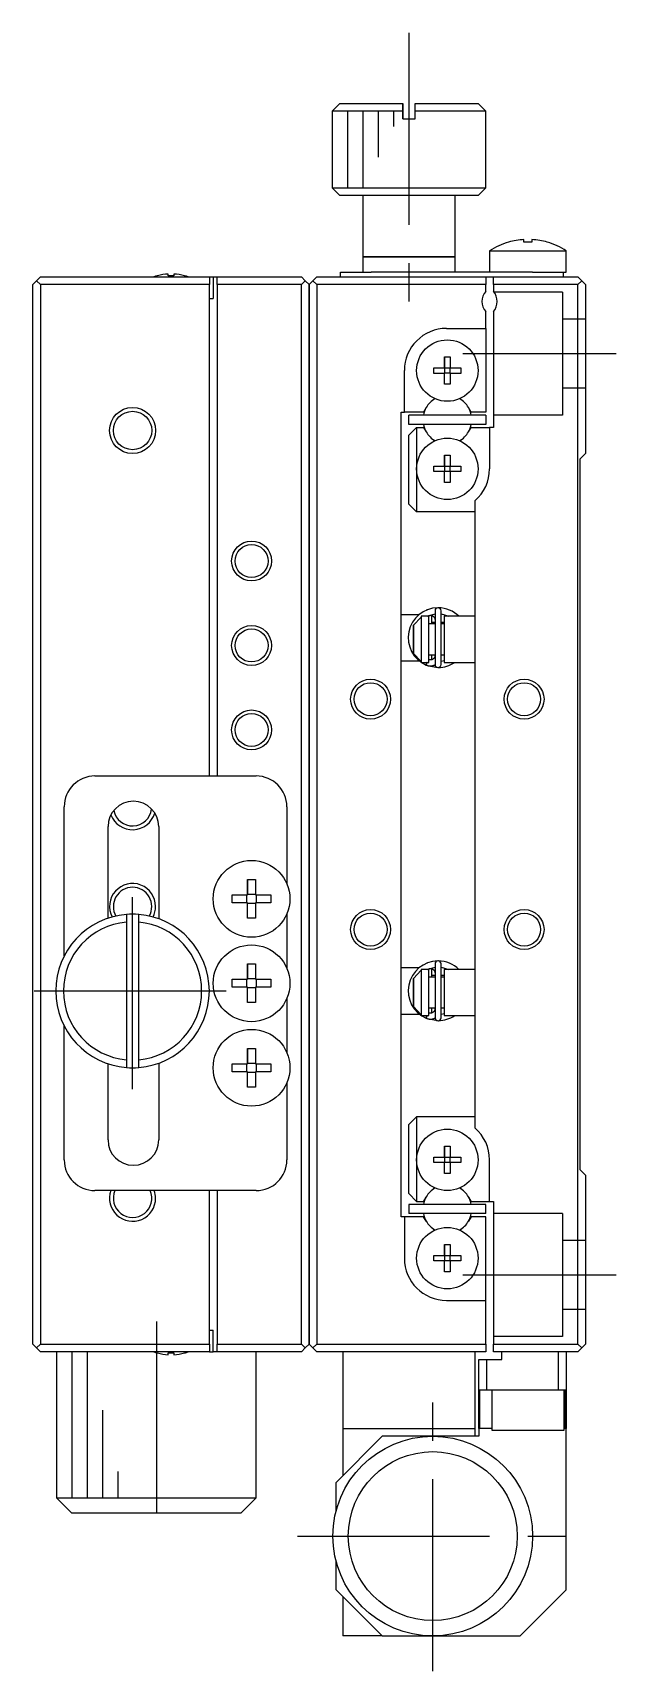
# Model space of a CAD drawing. Extents: x -6 to 377, y 19 to 284.
# Drawn here: x 206.8 to 244.8, y 100.6 to 207.3 of the extents above; entities that cross this region are included whole.
import ezdxf

# ---------------------------------------------------------------- set-up
doc = ezdxf.new("R2010")
doc.units = 0
doc.header["$LTSCALE"] = 10
doc.linetypes.add('CENTER', pattern=[2, 1.25, -0.25, 0.25, -0.25])
doc.linetypes.add('DASHED', pattern=[3.5, 2, -1.5])
doc.layers.get('0').update_dxf_attribs({"linetype": 'CONTINUOUS'})
doc.layers.add('CENTER', color=1, linetype='CENTER')

msp = doc.modelspace()

# ---------------------------------------------------------------- linework, layer by layer
at = {"color": 7, "linetype": 'CONTINUOUS'}
for p, q in [((226.820956, 202.737662), (226.320956, 202.237662)), ((226.820956, 202.737662), (230.920956, 202.737662)), ((230.920956, 202.237662), (230.920956, 202.737662)), ((230.920956, 202.737662), (230.920956, 202.237662)), ((231.720956, 202.737662), (235.820956, 202.737662)), ((231.720956, 202.237662), (231.720956, 202.737662)), ((236.320956, 202.237662), (235.820956, 202.737662)), ((230.920956, 202.237662), (226.320956, 202.237662)), ((226.320956, 202.237662), (226.320956, 197.237662)), ((230.920956, 201.737662), (230.920956, 202.237662)), ((230.920956, 202.237662), (230.920956, 201.737662)), ((230.920956, 201.737662), (231.720956, 201.737662)), ((236.320956, 202.237662), (231.720956, 202.237662)), ((231.720956, 201.737662), (231.720956, 202.237662)), ((236.320956, 197.237662), (236.320956, 202.237662)), ((226.320956, 197.237662), (236.320956, 197.237662)), ((226.320956, 197.237662), (226.820956, 196.737662)), ((235.820956, 196.737662), (226.820956, 196.737662)), ((228.320956, 196.737662), (228.320956, 192.737662)), ((234.320956, 192.737662), (234.320956, 196.737662)), ((235.820956, 196.737662), (236.320956, 197.237662)), ((236.570956, 193.129319), (241.570956, 193.129319)), ((236.570956, 193.129319), (236.570956, 191.737662)), ((237.812367, 193.700243), (237.809023, 193.707098)), ((238.810956, 193.700243), (238.810956, 193.872615)), ((239.330956, 193.700243), (238.810956, 193.700243)), ((239.330956, 193.872615), (239.330956, 193.700243)), ((240.332889, 193.707098), (240.329546, 193.700243)), ((241.570956, 191.737662), (241.570956, 193.129319)), ((228.320956, 192.737662), (234.320956, 192.737662)), ((234.320956, 192.737662), (228.320956, 192.737662)), ((228.320956, 192.737662), (228.320956, 191.737662)), ((234.320956, 191.737662), (234.320956, 192.737662)), ((206.820956, 190.937662), (207.070956, 191.187662)), ((207.070956, 191.187662), (207.320956, 191.437662)), ((207.320956, 190.937662), (207.070956, 191.187662)), ((207.320956, 191.437662), (218.320956, 191.437662)), ((214.934595, 191.507184), (214.93234, 191.511806)), ((215.640956, 191.507184), (215.640956, 191.627521)), ((216.000956, 191.507184), (215.640956, 191.507184)), ((216.000956, 191.627521), (216.000956, 191.507184)), ((216.709572, 191.511806), (216.707317, 191.507184)), ((218.320956, 191.437662), (218.320956, 190.937662)), ((218.320956, 191.437662), (218.570956, 191.437662)), ((218.570956, 191.437662), (218.570956, 190.037662)), ((218.570956, 191.437662), (218.820956, 191.437662)), ((218.820956, 191.437662), (224.320956, 191.437662)), ((218.820956, 190.937662), (218.820956, 191.437662)), ((224.320956, 191.437662), (224.570956, 191.187662)), ((224.570956, 191.187662), (224.320956, 190.937662)), ((224.570956, 191.187662), (224.820956, 190.937662)), ((225.070956, 191.187662), (224.820956, 190.937662)), ((225.070956, 191.187662), (225.320956, 191.437662)), ((225.320956, 190.937662), (225.070956, 191.187662)), ((225.320956, 191.437662), (236.320956, 191.437662)), ((226.870956, 191.437662), (226.870956, 191.737662)), ((226.870956, 191.737662), (228.870956, 191.737662)), ((237.995956, 191.737662), (228.870956, 191.737662)), ((236.320956, 191.437662), (236.820956, 191.437662)), ((236.320956, 191.437662), (236.320956, 190.937662)), ((236.820956, 191.437662), (242.320956, 191.437662)), ((236.820956, 190.937662), (236.820956, 191.437662)), ((239.370956, 191.737662), (237.995956, 191.737662)), ((239.370956, 191.737662), (241.370956, 191.737662)), ((241.370956, 191.737662), (241.570956, 191.737662)), ((241.370956, 191.737662), (241.370956, 191.437662)), ((242.320956, 191.437662), (242.570956, 191.187662)), ((242.570956, 191.187662), (242.320956, 190.937662)), ((242.820956, 190.937662), (242.570956, 191.187662)), ((206.820956, 121.937662), (206.820956, 190.937662)), ((207.320956, 190.937662), (207.320956, 121.937662)), ((218.320956, 190.937662), (207.320956, 190.937662)), ((218.320956, 158.937662), (218.320956, 190.937662)), ((218.320956, 190.037662), (218.570956, 190.037662)), ((224.320956, 190.937662), (218.820956, 190.937662)), ((218.820956, 190.937662), (218.820956, 158.937662)), ((224.320956, 121.937662), (224.320956, 190.937662)), ((224.820956, 190.937662), (224.820956, 121.937662)), ((224.820956, 121.937662), (224.820956, 190.937662)), ((236.320956, 190.937662), (225.320956, 190.937662)), ((225.320956, 190.937662), (225.320956, 121.937662)), ((236.320956, 190.4991), (236.320956, 190.937662)), ((242.320956, 190.937662), (236.820956, 190.937662)), ((236.820956, 190.937662), (236.820956, 190.4991)), ((242.320956, 121.937662), (242.320956, 190.937662)), ((242.820956, 190.937662), (242.820956, 179.937662)), ((236.320956, 188.087662), (236.320956, 189.176224)), ((236.820956, 189.176224), (236.820956, 181.637662)), ((233.770956, 188.087662), (236.320956, 188.087662)), ((236.320956, 188.087662), (236.320956, 182.637662)), ((233.640956, 186.224023), (234.000956, 186.224023)), ((233.640956, 185.517662), (233.640956, 186.224023)), ((233.640956, 186.224023), (233.640956, 185.517662)), ((234.000956, 186.224023), (234.000956, 185.517662)), ((231.020956, 182.637662), (231.020956, 185.337662)), ((232.934595, 185.157662), (232.934595, 185.517662)), ((232.934595, 185.517662), (233.640956, 185.517662)), ((233.640956, 185.157662), (232.934595, 185.157662)), ((233.651328, 185.50729), (233.640956, 185.517662)), ((233.651328, 185.168034), (233.640956, 185.157662)), ((233.640956, 184.4513), (233.640956, 185.157662)), ((233.640956, 184.4513), (233.640956, 185.157662)), ((233.651328, 185.50729), (233.990584, 185.50729)), ((233.651328, 185.168034), (233.651328, 185.50729)), ((233.990584, 185.168034), (233.651328, 185.168034)), ((233.990584, 185.50729), (234.000956, 185.517662)), ((233.990584, 185.50729), (233.990584, 185.168034)), ((233.990584, 185.168034), (234.000956, 185.157662)), ((234.000956, 185.517662), (234.707317, 185.517662)), ((234.000956, 185.157662), (234.000956, 184.4513)), ((234.707317, 185.157662), (234.000956, 185.157662)), ((234.707317, 185.517662), (234.707317, 185.157662)), ((234.000956, 184.4513), (233.640956, 184.4513)), ((230.820956, 182.637662), (231.020956, 182.637662)), ((230.820956, 130.237662), (230.820956, 182.637662)), ((232.276544, 182.637662), (231.020956, 182.637662)), ((232.446141, 182.931412), (232.276544, 182.637662)), ((235.365368, 182.637662), (235.195771, 182.931412)), ((236.320956, 182.637662), (235.365368, 182.637662)), ((231.320956, 181.837662), (231.320956, 182.437662)), ((236.320956, 182.437662), (231.320956, 182.437662)), ((236.320956, 181.837662), (231.320956, 181.837662)), ((231.320956, 181.137662), (231.820956, 181.637662)), ((231.820956, 181.637662), (231.820956, 178.937662)), ((231.820956, 181.637662), (232.276544, 181.637662)), ((232.276544, 181.637662), (232.446141, 181.343912)), ((235.195771, 181.343912), (235.365368, 181.637662)), ((235.365368, 181.637662), (236.570956, 181.637662)), ((236.320956, 182.437662), (236.320956, 181.837662)), ((236.820956, 181.637662), (236.570956, 181.637662)), ((236.570956, 181.637662), (236.570956, 178.937662)), ((231.320956, 176.637662), (231.320956, 181.137662)), ((233.640956, 179.824023), (234.000956, 179.824023)), ((233.640956, 179.117662), (233.640956, 179.824023)), ((233.640956, 179.824023), (233.640956, 179.117662)), ((234.000956, 179.824023), (234.000956, 179.117662)), ((242.470956, 179.587662), (242.820956, 179.937662)), ((242.470956, 133.287662), (242.470956, 179.587662)), ((231.820956, 178.937662), (231.820956, 176.137662)), ((232.934595, 178.757662), (232.934595, 179.117662)), ((232.934595, 179.117662), (233.640956, 179.117662)), ((233.640956, 178.757662), (232.934595, 178.757662)), ((233.651328, 179.10729), (233.640956, 179.117662)), ((233.651328, 178.768034), (233.640956, 178.757662)), ((233.640956, 178.0513), (233.640956, 178.757662)), ((233.640956, 178.0513), (233.640956, 178.757662)), ((233.651328, 179.10729), (233.990584, 179.10729)), ((233.651328, 178.768034), (233.651328, 179.10729)), ((233.990584, 178.768034), (233.651328, 178.768034)), ((233.990584, 179.10729), (234.000956, 179.117662)), ((233.990584, 179.10729), (233.990584, 178.768034)), ((233.990584, 178.768034), (234.000956, 178.757662)), ((234.000956, 179.117662), (234.707317, 179.117662)), ((234.000956, 178.757662), (234.000956, 178.0513)), ((234.707317, 178.757662), (234.000956, 178.757662)), ((234.707317, 179.117662), (234.707317, 178.757662)), ((234.000956, 178.0513), (233.640956, 178.0513)), ((231.820956, 176.137662), (231.320956, 176.637662)), ((235.620956, 176.137662), (231.820956, 176.137662)), ((235.620956, 176.8586), (235.620956, 168.912662)), ((232.449482, 169.734833), (232.431524, 169.727038)), ((232.443446, 169.731456), (232.440377, 169.730908)), ((232.505259, 169.756833), (232.449062, 169.735644)), ((233.01945, 169.69757), (233.01945, 166.19757)), ((233.40945, 166.19757), (233.40945, 169.69757)), ((231.966827, 169.437662), (230.820956, 169.437662)), ((231.620956, 168.754177), (232.120956, 169.283345)), ((231.620956, 166.921147), (231.620956, 168.754177)), ((231.620956, 168.754177), (231.620956, 166.921147)), ((232.120956, 169.337662), (232.120956, 169.283345)), ((232.620956, 169.337662), (232.120956, 169.337662)), ((232.120956, 169.283345), (232.120956, 166.391979)), ((232.516204, 169.337726), (233.019408, 169.491205)), ((232.601208, 169.376817), (232.602708, 169.377194)), ((232.602474, 169.377085), (232.617034, 169.382865)), ((232.617034, 169.382865), (232.631301, 169.387691)), ((232.620956, 166.337662), (232.620956, 169.337662)), ((233.01945, 168.837662), (232.620956, 168.837662)), ((232.631301, 169.387691), (232.645798, 169.391788)), ((232.645798, 169.391788), (232.660488, 169.395143)), ((232.660488, 169.395143), (232.675335, 169.397746)), ((232.675335, 169.397746), (232.690298, 169.399591)), ((232.690298, 169.399591), (232.705339, 169.400669)), ((232.705339, 169.400669), (232.720419, 169.40098)), ((232.720419, 169.40098), (232.735497, 169.40052)), ((232.735497, 169.40052), (232.750534, 169.399292)), ((232.750534, 169.399292), (232.76549, 169.397298)), ((232.76549, 169.397298), (232.780326, 169.394545)), ((232.780326, 169.394545), (232.795002, 169.39104)), ((232.795002, 169.39104), (232.809482, 169.386793)), ((232.809482, 169.386793), (232.823726, 169.381816)), ((232.820956, 168.837662), (232.820956, 169.383061)), ((233.01945, 168.937662), (232.820956, 168.937662)), ((232.823726, 169.381816), (232.837699, 169.376125)), ((232.837699, 169.376125), (232.851365, 169.369734)), ((232.851365, 169.369734), (232.864689, 169.362662)), ((232.864689, 169.362662), (232.877638, 169.354928)), ((232.877638, 169.354928), (232.890179, 169.346555)), ((232.890179, 169.346555), (232.902283, 169.337565)), ((232.902283, 169.337565), (232.91392, 169.327982)), ((232.91392, 169.327982), (232.925062, 169.317832)), ((232.925062, 169.317832), (232.935682, 169.307143)), ((232.935682, 169.307143), (232.945757, 169.295941)), ((232.945757, 169.295941), (232.955263, 169.284256)), ((232.955263, 169.284256), (232.964178, 169.272119)), ((232.964178, 169.272119), (232.972483, 169.259559)), ((232.972483, 169.259559), (232.980158, 169.246608)), ((232.980158, 169.246608), (232.987187, 169.233298)), ((232.987187, 169.233298), (232.993555, 169.219663)), ((232.993555, 169.219663), (232.999248, 169.205735)), ((232.999248, 169.205735), (233.004253, 169.191549)), ((233.004253, 169.191549), (233.00856, 169.177138)), ((233.00856, 169.177138), (233.012161, 169.162536)), ((233.012161, 169.162536), (233.015047, 169.14778)), ((233.015047, 169.14778), (233.017212, 169.132902)), ((233.017212, 169.132902), (233.018653, 169.11794)), ((233.018653, 169.11794), (233.019366, 169.102927)), ((233.019366, 169.102927), (233.01945, 169.09589)), ((233.620956, 168.937662), (233.40945, 168.937662)), ((233.620956, 168.837662), (233.40945, 168.837662)), ((233.409504, 169.490882), (233.913131, 169.337749)), ((233.620956, 169.337662), (233.620956, 168.837662)), ((233.620956, 169.337662), (233.620956, 166.337662)), ((235.620956, 169.337662), (233.620956, 169.337662)), ((233.620956, 168.837662), (233.620956, 166.837662)), ((233.620956, 168.837662), (233.620956, 166.837662)), ((233.820956, 169.380392), (233.820956, 169.337662)), ((235.620956, 168.912662), (235.620956, 166.762662)), ((232.120956, 166.391979), (231.620956, 166.921147)), ((232.600581, 166.517886), (232.588166, 166.523274)), ((232.625259, 166.509395), (232.62093, 166.510877)), ((232.620956, 166.837662), (233.01945, 166.837662)), ((232.639689, 166.504982), (232.625259, 166.509395)), ((232.654324, 166.50131), (232.639689, 166.504982)), ((232.669127, 166.498388), (232.654324, 166.50131)), ((232.684059, 166.496225), (232.669127, 166.498388)), ((232.699079, 166.494827), (232.684059, 166.496225)), ((232.714149, 166.494197), (232.699079, 166.494827)), ((232.729229, 166.494336), (232.714149, 166.494197)), ((232.744279, 166.495244), (232.729229, 166.494336)), ((232.759259, 166.496918), (232.744279, 166.495244)), ((232.774131, 166.499351), (232.759259, 166.496918)), ((232.788856, 166.502537), (232.774131, 166.499351)), ((232.803396, 166.506465), (232.788856, 166.502537)), ((232.817713, 166.511125), (232.803396, 166.506465)), ((232.831773, 166.516501), (232.817713, 166.511125)), ((232.820956, 166.512274), (232.820956, 166.837662)), ((232.845538, 166.522579), (232.831773, 166.516501)), ((232.858976, 166.529341), (232.845538, 166.522579)), ((232.872053, 166.536769), (232.858976, 166.529341)), ((232.884737, 166.544841), (232.872053, 166.536769)), ((232.896999, 166.553535), (232.884737, 166.544841)), ((232.908809, 166.56283), (232.896999, 166.553535)), ((232.920139, 166.572698), (232.908809, 166.56283)), ((232.930962, 166.583116), (232.920139, 166.572698)), ((232.941255, 166.594056), (232.930962, 166.583116)), ((232.950993, 166.60549), (232.941255, 166.594056)), ((232.960155, 166.617389), (232.950993, 166.60549)), ((232.96872, 166.629724), (232.960155, 166.617389)), ((232.976668, 166.642464), (232.96872, 166.629724)), ((232.983983, 166.655578), (232.976668, 166.642464)), ((232.990647, 166.669035), (232.983983, 166.655578)), ((232.996647, 166.682801), (232.990647, 166.669035)), ((233.001969, 166.696844), (232.996647, 166.682801)), ((233.006602, 166.71113), (233.001969, 166.696844)), ((233.010534, 166.725626), (233.006602, 166.71113)), ((233.013758, 166.740298), (233.010534, 166.725626)), ((233.016267, 166.75511), (233.013758, 166.740298)), ((233.018054, 166.770028), (233.016267, 166.75511)), ((233.019116, 166.785017), (233.018054, 166.770028)), ((233.01945, 166.799251), (233.019116, 166.785017)), ((233.40945, 166.837662), (233.620956, 166.837662)), ((233.620956, 166.837662), (233.620956, 166.337662)), ((235.620956, 166.762662), (235.620956, 145.912662)), ((230.820956, 166.437662), (231.990489, 166.437662)), ((232.120956, 166.391979), (232.120956, 166.337662)), ((232.120956, 166.337662), (232.620956, 166.337662)), ((232.419905, 166.173263), (232.44701, 166.161384)), ((232.440185, 166.164281), (232.487312, 166.337661)), ((232.44597, 166.175399), (232.4457, 166.169896)), ((232.4457, 166.169896), (232.445958, 166.165507)), ((232.445958, 166.165507), (232.446399, 166.163299)), ((232.446765, 166.181978), (232.44597, 166.175399)), ((232.446399, 166.163299), (232.449062, 166.159497)), ((232.448082, 166.18959), (232.446765, 166.181978)), ((232.44991, 166.198186), (232.448082, 166.18959)), ((232.449062, 166.159497), (232.479239, 166.147422)), ((232.452238, 166.207709), (232.44991, 166.198186)), ((232.455051, 166.218096), (232.452238, 166.207709)), ((232.458331, 166.229278), (232.455051, 166.218096)), ((232.462054, 166.241181), (232.458331, 166.229278)), ((232.466198, 166.253728), (232.462054, 166.241181)), ((232.470734, 166.266836), (232.466198, 166.253728)), ((232.475633, 166.280418), (232.470734, 166.266836)), ((232.480862, 166.294384), (232.475633, 166.280418)), ((232.479239, 166.147422), (232.51167, 166.13624)), ((232.486388, 166.308643), (232.480862, 166.294384)), ((232.492173, 166.323101), (232.486388, 166.308643)), ((232.498179, 166.337662), (232.492173, 166.323101)), ((232.497465, 166.140582), (233.1873, 166.003853)), ((232.51167, 166.13624), (232.54461, 166.126695)), ((232.54461, 166.126695), (232.577976, 166.118809)), ((232.577976, 166.118809), (232.611686, 166.112602)), ((232.611686, 166.112602), (232.645658, 166.108087)), ((232.645658, 166.108087), (232.679809, 166.105276)), ((232.679809, 166.105276), (232.714055, 166.104175)), ((232.714055, 166.104175), (232.748313, 166.104786)), ((232.748313, 166.104786), (232.782497, 166.107108)), ((232.782497, 166.107108), (232.816526, 166.111135)), ((232.816526, 166.111135), (232.850316, 166.116858)), ((232.850316, 166.116858), (232.883785, 166.124262)), ((232.883785, 166.124262), (232.916849, 166.133329)), ((232.916849, 166.133329), (232.949429, 166.144038)), ((232.949429, 166.144038), (232.981445, 166.156364)), ((232.981445, 166.156364), (233.012818, 166.170275)), ((233.012818, 166.170275), (233.020966, 166.1742)), ((233.621055, 166.445985), (233.409472, 166.403943)), ((233.620956, 166.337662), (235.620956, 166.337662)), ((210.870956, 158.937662), (221.370956, 158.937662)), ((208.870956, 147.217465), (208.870956, 156.937662)), ((223.370956, 156.937662), (223.370956, 151.917458)), ((211.720956, 149.67475), (211.720956, 155.637662)), ((215.020956, 155.637662), (215.020956, 149.639789)), ((220.810956, 152.196251), (221.330956, 152.196251)), ((220.810956, 151.197662), (220.810956, 152.196251)), ((220.810956, 152.196251), (220.810956, 151.239037)), ((221.330956, 152.196251), (221.330956, 151.197662)), ((219.812367, 151.197662), (220.810956, 151.197662)), ((219.812367, 150.677662), (219.812367, 151.197662)), ((220.810956, 150.677662), (219.812367, 150.677662)), ((220.769581, 150.677662), (220.769581, 151.197662)), ((220.810956, 151.197662), (220.810956, 151.239037)), ((220.810956, 151.239037), (221.330956, 151.239037)), ((220.810956, 149.679072), (220.810956, 150.677662)), ((220.810956, 150.636287), (220.810956, 150.677662)), ((220.810956, 149.679072), (220.810956, 150.636287)), ((221.330956, 150.636287), (220.810956, 150.636287)), ((221.330956, 151.197662), (222.329546, 151.197662)), ((221.330956, 150.677662), (221.330956, 149.679072)), ((222.329546, 150.677662), (221.330956, 150.677662)), ((221.372331, 151.197662), (221.372331, 150.677662)), ((222.329546, 151.197662), (222.329546, 150.677662)), ((212.920956, 149.921636), (212.920956, 149.419849)), ((212.920956, 149.921636), (212.920956, 139.953688)), ((212.920956, 149.419849), (212.920956, 140.455475)), ((213.720956, 149.419849), (213.720956, 149.921636)), ((213.720956, 140.455475), (213.720956, 149.419849)), ((221.330956, 149.679072), (220.810956, 149.679072)), ((223.370956, 149.957866), (223.370956, 146.417458)), ((220.810956, 146.696251), (221.330956, 146.696251)), ((220.810956, 145.697662), (220.810956, 146.696251)), ((220.810956, 146.696251), (220.810956, 145.739037)), ((221.330956, 146.696251), (221.330956, 145.697662)), ((231.966827, 146.437662), (230.820956, 146.437662)), ((231.620956, 145.754177), (232.120956, 146.283345)), ((232.120956, 146.337662), (232.120956, 146.283345)), ((232.620956, 146.337662), (232.120956, 146.337662)), ((232.120956, 146.283345), (232.120956, 143.391979)), ((232.449482, 146.734833), (232.431524, 146.727038)), ((232.443446, 146.731456), (232.440377, 146.730908)), ((232.505259, 146.756833), (232.449062, 146.735644)), ((232.516204, 146.337726), (233.019408, 146.491205)), ((232.601208, 146.376817), (232.602708, 146.377194)), ((232.602474, 146.377085), (232.617034, 146.382865)), ((232.617034, 146.382865), (232.631301, 146.387691)), ((232.620956, 143.337662), (232.620956, 146.337662)), ((232.631301, 146.387691), (232.645798, 146.391788)), ((232.645798, 146.391788), (232.660488, 146.395143)), ((232.660488, 146.395143), (232.675335, 146.397746)), ((232.675335, 146.397746), (232.690298, 146.399591)), ((232.690298, 146.399591), (232.705339, 146.400669)), ((232.705339, 146.400669), (232.720419, 146.40098)), ((232.720419, 146.40098), (232.735497, 146.40052)), ((232.735497, 146.40052), (232.750534, 146.399292)), ((232.750534, 146.399292), (232.76549, 146.397298)), ((232.76549, 146.397298), (232.780326, 146.394545)), ((232.780326, 146.394545), (232.795002, 146.39104)), ((232.795002, 146.39104), (232.809482, 146.386793)), ((232.809482, 146.386793), (232.823726, 146.381816)), ((232.820956, 145.837662), (232.820956, 146.383061)), ((232.823726, 146.381816), (232.837699, 146.376125)), ((232.837699, 146.376125), (232.851365, 146.369734)), ((232.851365, 146.369734), (232.864689, 146.362662)), ((232.864689, 146.362662), (232.877638, 146.354928)), ((232.877638, 146.354928), (232.890179, 146.346555)), ((232.890179, 146.346555), (232.902283, 146.337565)), ((232.902283, 146.337565), (232.91392, 146.327982)), ((232.91392, 146.327982), (232.925062, 146.317832)), ((232.925062, 146.317832), (232.935682, 146.307143)), ((232.935682, 146.307143), (232.945757, 146.295941)), ((232.945757, 146.295941), (232.955263, 146.284256)), ((232.955263, 146.284256), (232.964178, 146.272119)), ((232.964178, 146.272119), (232.972483, 146.259559)), ((232.972483, 146.259559), (232.980158, 146.246608)), ((232.980158, 146.246608), (232.987187, 146.233298)), ((232.987187, 146.233298), (232.993555, 146.219663)), ((232.993555, 146.219663), (232.999248, 146.205735)), ((232.999248, 146.205735), (233.004253, 146.191549)), ((233.004253, 146.191549), (233.00856, 146.177138)), ((233.01945, 146.69757), (233.01945, 143.19757)), ((233.40945, 143.19757), (233.40945, 146.69757)), ((233.409504, 146.490882), (233.913131, 146.337749)), ((233.620956, 146.337662), (233.620956, 145.837662)), ((233.620956, 146.337662), (233.620956, 143.337662)), ((235.620956, 146.337662), (233.620956, 146.337662)), ((233.820956, 146.380392), (233.820956, 146.337662)), ((219.812367, 145.697662), (220.810956, 145.697662)), ((219.812367, 145.177662), (219.812367, 145.697662)), ((220.810956, 145.177662), (219.812367, 145.177662)), ((220.769581, 145.177662), (220.769581, 145.697662)), ((220.810956, 145.697662), (220.810956, 145.739037)), ((220.810956, 145.739037), (221.330956, 145.739037)), ((220.810956, 144.179072), (220.810956, 145.177662)), ((220.810956, 145.136287), (220.810956, 145.177662)), ((220.810956, 144.179072), (220.810956, 145.136287)), ((221.330956, 145.136287), (220.810956, 145.136287)), ((221.330956, 145.697662), (222.329546, 145.697662)), ((221.330956, 145.177662), (221.330956, 144.179072)), ((222.329546, 145.177662), (221.330956, 145.177662)), ((221.372331, 145.697662), (221.372331, 145.177662)), ((222.329546, 145.697662), (222.329546, 145.177662)), ((231.620956, 143.921147), (231.620956, 145.754177)), ((231.620956, 145.754177), (231.620956, 143.921147)), ((233.01945, 145.837662), (232.620956, 145.837662)), ((233.01945, 145.937662), (232.820956, 145.937662)), ((233.00856, 146.177138), (233.012161, 146.162536)), ((233.012161, 146.162536), (233.015047, 146.14778)), ((233.015047, 146.14778), (233.017212, 146.132902)), ((233.017212, 146.132902), (233.018653, 146.11794)), ((233.018653, 146.11794), (233.019366, 146.102927)), ((233.019366, 146.102927), (233.01945, 146.09589)), ((233.620956, 145.937662), (233.40945, 145.937662)), ((233.620956, 145.837662), (233.40945, 145.837662)), ((233.620956, 145.837662), (233.620956, 143.837662)), ((233.620956, 145.837662), (233.620956, 143.837662)), ((235.620956, 145.912662), (235.620956, 143.762662)), ((221.330956, 144.179072), (220.810956, 144.179072)), ((223.370956, 144.457866), (223.370956, 140.917458)), ((230.820956, 143.437662), (231.990489, 143.437662)), ((232.120956, 143.391979), (231.620956, 143.921147)), ((232.120956, 143.391979), (232.120956, 143.337662)), ((232.120956, 143.337662), (232.620956, 143.337662)), ((232.419905, 143.173263), (232.440755, 143.164081)), ((232.440185, 143.164281), (232.487312, 143.337661)), ((232.445972, 143.175428), (232.4457, 143.169922)), ((232.4457, 143.169922), (232.445955, 143.165529)), ((232.445955, 143.165529), (232.446399, 143.163299)), ((232.44677, 143.18201), (232.445972, 143.175428)), ((232.446399, 143.163299), (232.449062, 143.159497)), ((232.448088, 143.189625), (232.44677, 143.18201)), ((232.449918, 143.198222), (232.448088, 143.189625)), ((232.449062, 143.159497), (232.479239, 143.147422)), ((232.452247, 143.207744), (232.449918, 143.198222)), ((232.455061, 143.21813), (232.452247, 143.207744)), ((232.45834, 143.22931), (232.455061, 143.21813)), ((232.462064, 143.241212), (232.45834, 143.22931)), ((232.466207, 143.253756), (232.462064, 143.241212)), ((232.470742, 143.26686), (232.466207, 143.253756)), ((232.47564, 143.280437), (232.470742, 143.26686)), ((232.480868, 143.294399), (232.47564, 143.280437)), ((232.479239, 143.147422), (232.51167, 143.13624)), ((232.486392, 143.308653), (232.480868, 143.294399)), ((232.492175, 143.323106), (232.486392, 143.308653)), ((232.498179, 143.337662), (232.492175, 143.323106)), ((232.497465, 143.140582), (233.1873, 143.003853)), ((232.51167, 143.13624), (232.54461, 143.126695)), ((232.54461, 143.126695), (232.577976, 143.118809)), ((232.577976, 143.118809), (232.611686, 143.112602)), ((232.600581, 143.517886), (232.588166, 143.523274)), ((232.611686, 143.112602), (232.645658, 143.108087)), ((232.625259, 143.509395), (232.62093, 143.510877)), ((232.620956, 143.837662), (233.01945, 143.837662)), ((232.639689, 143.504982), (232.625259, 143.509395)), ((232.654324, 143.50131), (232.639689, 143.504982)), ((232.645658, 143.108087), (232.679809, 143.105276)), ((232.669127, 143.498388), (232.654324, 143.50131)), ((232.684059, 143.496225), (232.669127, 143.498388)), ((232.679809, 143.105276), (232.714055, 143.104175)), ((232.699079, 143.494827), (232.684059, 143.496225)), ((232.714149, 143.494197), (232.699079, 143.494827)), ((232.714055, 143.104175), (232.748313, 143.104786)), ((232.729229, 143.494336), (232.714149, 143.494197)), ((232.744279, 143.495244), (232.729229, 143.494336)), ((232.759259, 143.496918), (232.744279, 143.495244)), ((232.748313, 143.104786), (232.782497, 143.107108)), ((232.774131, 143.499351), (232.759259, 143.496918)), ((232.788856, 143.502537), (232.774131, 143.499351)), ((232.782497, 143.107108), (232.816526, 143.111135)), ((232.803396, 143.506465), (232.788856, 143.502537)), ((232.817713, 143.511125), (232.803396, 143.506465)), ((232.816526, 143.111135), (232.850316, 143.116858)), ((232.831773, 143.516501), (232.817713, 143.511125)), ((232.820956, 143.512274), (232.820956, 143.837662)), ((232.845538, 143.522579), (232.831773, 143.516501)), ((232.858976, 143.529341), (232.845538, 143.522579)), ((232.850316, 143.116858), (232.883785, 143.124262)), ((232.872053, 143.536769), (232.858976, 143.529341)), ((232.884737, 143.544841), (232.872053, 143.536769)), ((232.883785, 143.124262), (232.916849, 143.133329)), ((232.896999, 143.553535), (232.884737, 143.544841)), ((232.908809, 143.56283), (232.896999, 143.553535)), ((232.920139, 143.572698), (232.908809, 143.56283)), ((232.916849, 143.133329), (232.949429, 143.144038)), ((232.930962, 143.583116), (232.920139, 143.572698)), ((232.941255, 143.594056), (232.930962, 143.583116)), ((232.950993, 143.60549), (232.941255, 143.594056)), ((232.949429, 143.144038), (232.981445, 143.156364)), ((232.960155, 143.617389), (232.950993, 143.60549)), ((232.96872, 143.629724), (232.960155, 143.617389)), ((232.976668, 143.642464), (232.96872, 143.629724)), ((232.983983, 143.655578), (232.976668, 143.642464)), ((232.981445, 143.156364), (233.012818, 143.170275)), ((232.990647, 143.669035), (232.983983, 143.655578)), ((232.996647, 143.682801), (232.990647, 143.669035)), ((233.001969, 143.696844), (232.996647, 143.682801)), ((233.006602, 143.71113), (233.001969, 143.696844)), ((233.010534, 143.725626), (233.006602, 143.71113)), ((233.013758, 143.740298), (233.010534, 143.725626)), ((233.012818, 143.170275), (233.020966, 143.1742)), ((233.016267, 143.75511), (233.013758, 143.740298)), ((233.018054, 143.770028), (233.016267, 143.75511)), ((233.019116, 143.785017), (233.018054, 143.770028)), ((233.01945, 143.799251), (233.019116, 143.785017)), ((233.40945, 143.837662), (233.620956, 143.837662)), ((233.621055, 143.445985), (233.409472, 143.403943)), ((233.620956, 143.837662), (233.620956, 143.337662)), ((233.620956, 143.337662), (235.620956, 143.337662)), ((235.620956, 143.762662), (235.620956, 136.016724)), ((208.870956, 133.937662), (208.870956, 142.657859)), ((220.810956, 141.196251), (221.330956, 141.196251)), ((220.810956, 140.197662), (220.810956, 141.196251)), ((220.810956, 141.196251), (220.810956, 140.239037)), ((221.330956, 141.196251), (221.330956, 140.197662)), ((211.720956, 135.237662), (211.720956, 140.200574)), ((212.920956, 140.455475), (212.920956, 139.953688)), ((213.720956, 139.953688), (213.720956, 140.455475)), ((215.020956, 140.235535), (215.020956, 135.237662)), ((219.812367, 140.197662), (220.810956, 140.197662)), ((219.812367, 139.677662), (219.812367, 140.197662)), ((220.769581, 139.677662), (220.769581, 140.197662)), ((220.810956, 140.197662), (220.810956, 140.239037)), ((220.810956, 140.239037), (221.330956, 140.239037)), ((221.330956, 140.197662), (222.329546, 140.197662)), ((221.372331, 140.197662), (221.372331, 139.677662)), ((222.329546, 140.197662), (222.329546, 139.677662)), ((220.810956, 139.677662), (219.812367, 139.677662)), ((220.810956, 138.679072), (220.810956, 139.677662)), ((220.810956, 139.636287), (220.810956, 139.677662)), ((220.810956, 138.679072), (220.810956, 139.636287)), ((221.330956, 139.636287), (220.810956, 139.636287)), ((221.330956, 139.677662), (221.330956, 138.679072)), ((222.329546, 139.677662), (221.330956, 139.677662)), ((223.370956, 138.957866), (223.370956, 133.937662)), ((221.330956, 138.679072), (220.810956, 138.679072)), ((231.320956, 136.237662), (231.820956, 136.737662)), ((231.820956, 136.737662), (231.820956, 133.937662)), ((235.620956, 136.737662), (231.820956, 136.737662)), ((231.320956, 131.737662), (231.320956, 136.237662)), ((233.640956, 134.824023), (234.000956, 134.824023)), ((233.640956, 134.117662), (233.640956, 134.824023)), ((233.640956, 134.824023), (233.640956, 134.117662)), ((234.000956, 134.824023), (234.000956, 134.117662)), ((231.820956, 133.937662), (231.820956, 131.237662)), ((232.934595, 133.757662), (232.934595, 134.117662)), ((232.934595, 134.117662), (233.640956, 134.117662)), ((233.640956, 133.757662), (232.934595, 133.757662)), ((233.651328, 134.10729), (233.640956, 134.117662)), ((233.651328, 133.768034), (233.640956, 133.757662)), ((233.640956, 133.0513), (233.640956, 133.757662)), ((233.640956, 133.0513), (233.640956, 133.757662)), ((233.651328, 134.10729), (233.990584, 134.10729)), ((233.651328, 133.768034), (233.651328, 134.10729)), ((233.990584, 133.768034), (233.651328, 133.768034)), ((233.990584, 134.10729), (234.000956, 134.117662)), ((233.990584, 134.10729), (233.990584, 133.768034)), ((233.990584, 133.768034), (234.000956, 133.757662)), ((234.000956, 134.117662), (234.707317, 134.117662)), ((234.000956, 133.757662), (234.000956, 133.0513)), ((234.707317, 133.757662), (234.000956, 133.757662)), ((234.707317, 134.117662), (234.707317, 133.757662)), ((236.570956, 131.237662), (236.570956, 133.937662)), ((234.000956, 133.0513), (233.640956, 133.0513)), ((242.820956, 132.937662), (242.470956, 133.287662)), ((242.820956, 132.937662), (242.820956, 121.937662)), ((221.370956, 131.937662), (210.870956, 131.937662)), ((218.320956, 121.937662), (218.320956, 131.937662)), ((218.820956, 131.937662), (218.820956, 121.937662)), ((231.820956, 131.237662), (231.320956, 131.737662)), ((232.276544, 131.237662), (232.446141, 131.531412)), ((235.195771, 131.531412), (235.365368, 131.237662)), ((231.020956, 130.237662), (230.820956, 130.237662)), ((231.020956, 130.237662), (231.020956, 127.537662)), ((232.276544, 130.237662), (231.020956, 130.237662)), ((231.320956, 131.037662), (231.320956, 130.437662)), ((236.320956, 131.037662), (231.320956, 131.037662)), ((236.320956, 130.437662), (231.320956, 130.437662)), ((231.820956, 131.237662), (232.276544, 131.237662)), ((232.446141, 129.943912), (232.276544, 130.237662)), ((235.365368, 130.237662), (235.195771, 129.943912)), ((235.365368, 131.237662), (236.570956, 131.237662)), ((236.320956, 130.237662), (235.365368, 130.237662)), ((236.320956, 130.437662), (236.320956, 131.037662)), ((236.320956, 124.787662), (236.320956, 130.237662)), ((236.570956, 131.237662), (236.820956, 131.237662)), ((236.820956, 131.237662), (236.820956, 121.937662)), ((233.640956, 128.424023), (234.000956, 128.424023)), ((233.640956, 127.717662), (233.640956, 128.424023)), ((233.640956, 128.424023), (233.640956, 127.717662)), ((234.000956, 128.424023), (234.000956, 127.717662)), ((232.934595, 127.357662), (232.934595, 127.717662)), ((232.934595, 127.717662), (233.640956, 127.717662)), ((233.640956, 127.357662), (232.934595, 127.357662)), ((233.651328, 127.70729), (233.640956, 127.717662)), ((233.651328, 127.368034), (233.640956, 127.357662)), ((233.640956, 126.6513), (233.640956, 127.357662)), ((233.640956, 126.6513), (233.640956, 127.357662)), ((233.651328, 127.70729), (233.990584, 127.70729)), ((233.651328, 127.368034), (233.651328, 127.70729)), ((233.990584, 127.368034), (233.651328, 127.368034)), ((233.990584, 127.70729), (234.000956, 127.717662)), ((233.990584, 127.70729), (233.990584, 127.368034)), ((233.990584, 127.368034), (234.000956, 127.357662)), ((234.000956, 127.717662), (234.707317, 127.717662)), ((234.000956, 127.357662), (234.000956, 126.6513)), ((234.707317, 127.357662), (234.000956, 127.357662)), ((234.707317, 127.717662), (234.707317, 127.357662)), ((234.000956, 126.6513), (233.640956, 126.6513)), ((233.770956, 124.787662), (236.320956, 124.787662)), ((236.320956, 121.937662), (236.320956, 124.787662)), ((218.320956, 122.837662), (218.570956, 122.837662)), ((218.570956, 121.437662), (218.570956, 122.837662)), ((207.070956, 121.687662), (206.820956, 121.937662)), ((207.070956, 121.687662), (207.320956, 121.937662)), ((207.320956, 121.437662), (207.070956, 121.687662)), ((207.320956, 121.937662), (218.320956, 121.937662)), ((218.320956, 121.937662), (218.320956, 121.437662)), ((218.820956, 121.937662), (224.320956, 121.937662)), ((218.820956, 121.437662), (218.820956, 121.937662)), ((224.320956, 121.937662), (224.570956, 121.687662)), ((224.570956, 121.687662), (224.320956, 121.437662)), ((224.820956, 121.937662), (224.570956, 121.687662)), ((225.070956, 121.687662), (224.820956, 121.937662)), ((225.070956, 121.687662), (225.320956, 121.937662)), ((225.320956, 121.437662), (225.070956, 121.687662)), ((225.320956, 121.937662), (236.320956, 121.937662)), ((236.320956, 121.937662), (236.320956, 121.437662)), ((236.820956, 121.937662), (242.320956, 121.937662)), ((236.820956, 121.437662), (236.820956, 121.937662)), ((242.320956, 121.937662), (242.570956, 121.687662)), ((242.570956, 121.687662), (242.320956, 121.437662)), ((242.570956, 121.687662), (242.820956, 121.937662)), ((218.320956, 121.437662), (207.320956, 121.437662)), ((208.370956, 121.437662), (208.370956, 111.937662)), ((214.93234, 121.363518), (214.934595, 121.36814)), ((215.640956, 121.36814), (216.000956, 121.36814)), ((215.640956, 121.247803), (215.640956, 121.36814)), ((216.000956, 121.36814), (216.000956, 121.247803)), ((216.707317, 121.36814), (216.709572, 121.363518)), ((218.320956, 121.437662), (218.570956, 121.437662)), ((218.820956, 121.437662), (218.570956, 121.437662)), ((224.320956, 121.437662), (218.820956, 121.437662)), ((221.370956, 111.937662), (221.370956, 121.437662)), ((236.320956, 121.437662), (225.320956, 121.437662)), ((227.020956, 121.437662), (227.020956, 116.437662)), ((235.620956, 121.437662), (235.620956, 116.437662)), ((235.870956, 118.937662), (235.870956, 120.937662)), ((235.870956, 120.937662), (236.370956, 120.937662)), ((236.370956, 120.937662), (236.370956, 118.937662)), ((236.370956, 120.937662), (237.370956, 120.937662)), ((242.320956, 121.437662), (236.820956, 121.437662)), ((237.370956, 120.937662), (237.370956, 121.437662)), ((241.070956, 118.937662), (241.070956, 121.437662)), ((241.570956, 121.437662), (241.570956, 118.937662)), ((236.370956, 118.937662), (235.870956, 118.937662)), ((235.870956, 116.437662), (235.870956, 118.937662)), ((235.91122, 118.937662), (235.91122, 116.437662)), ((241.070956, 118.937662), (236.370956, 118.937662)), ((236.720956, 118.937662), (236.720956, 116.337662)), ((241.570956, 118.937662), (241.070956, 118.937662)), ((241.420956, 116.337662), (241.420956, 118.937662)), ((241.501778, 116.437662), (241.501778, 118.937662)), ((241.570956, 118.937662), (241.570956, 116.437662)), ((227.020956, 116.437662), (235.620956, 116.437662)), ((227.020956, 116.437662), (227.020956, 113.387662)), ((235.620956, 116.437662), (235.620956, 115.937662)), ((235.91122, 116.437662), (235.870956, 116.437662)), ((235.870956, 116.437662), (235.870956, 115.937662)), ((236.720956, 116.437662), (235.91122, 116.437662)), ((236.720956, 116.337662), (241.420956, 116.337662)), ((241.501778, 116.437662), (241.420956, 116.437662)), ((241.570956, 116.437662), (241.501778, 116.437662)), ((241.570956, 105.937662), (241.570956, 116.437662)), ((229.570956, 115.937662), (226.570956, 112.937662)), ((232.870956, 115.937662), (229.570956, 115.937662)), ((235.870956, 115.937662), (232.870956, 115.937662)), ((226.570956, 111.037662), (226.570956, 112.937662)), ((208.370956, 111.937662), (214.812088, 111.937662)), ((208.370956, 111.937662), (209.370956, 110.937662)), ((214.812088, 111.937662), (221.370956, 111.937662)), ((220.370956, 110.937662), (221.370956, 111.937662)), ((214.821145, 110.937662), (209.370956, 110.937662)), ((220.370956, 110.937662), (214.821145, 110.937662)), ((226.570956, 105.937662), (226.570956, 107.837662)), ((226.570956, 105.937662), (229.570956, 102.937662)), ((238.570956, 102.937662), (241.570956, 105.937662)), ((227.020956, 105.487662), (227.020956, 102.937662)), ((229.570956, 102.937662), (227.020956, 102.937662)), ((229.570956, 102.937662), (232.870956, 102.937662)), ((232.870956, 102.937662), (238.570956, 102.937662))]:
    msp.add_line(p, q, dxfattribs=at)
at = {"color": 3, "linetype": 'CONTINUOUS'}
for p, q in [((227.320956, 202.237662), (227.320956, 197.237662)), ((228.320956, 202.237662), (228.320956, 197.237662)), ((229.320956, 202.237662), (229.320956, 199.237662)), ((230.320956, 202.237662), (230.320956, 201.237662)), ((209.370956, 121.437662), (209.370956, 111.937662)), ((210.370956, 121.437662), (210.370956, 111.937662)), ((211.370956, 117.637662), (211.370956, 111.937662)), ((212.370956, 113.637662), (212.370956, 111.937662))]:
    msp.add_line(p, q, dxfattribs=at)
at = {"color": 3, "linetype": 'DASHED'}
for p, q in [((241.320956, 190.437662), (236.820956, 190.437662)), ((241.320956, 190.437662), (241.320956, 182.437662)), ((242.820956, 188.687662), (241.320956, 188.687662)), ((242.820956, 184.187662), (241.320956, 184.187662)), ((241.320956, 182.437662), (236.820956, 182.437662)), ((241.320956, 130.437662), (236.820956, 130.437662)), ((241.320956, 130.437662), (241.320956, 122.437662)), ((242.820956, 128.687662), (241.320956, 128.687662)), ((242.820956, 124.187662), (241.320956, 124.187662)), ((241.320956, 122.437662), (236.820956, 122.437662))]:
    msp.add_line(p, q, dxfattribs=at)
at = {"color": 7, "linetype": 'CONTINUOUS'}
for centre, radius in [((233.820956, 185.337662), 2), ((213.320956, 181.437662), 1.25), ((233.820956, 178.937662), 2), ((221.070956, 172.937662), 1.075), ((221.070956, 167.437662), 1.075), ((228.820956, 163.937662), 1.075), ((238.820956, 163.937662), 1.075), ((221.070956, 161.937662), 1.075), ((221.070956, 150.937662), 2.5), ((228.820956, 148.937662), 1.075), ((238.820956, 148.937662), 1.075), ((221.070956, 145.437662), 2.5), ((221.070956, 139.937662), 2.5), ((233.820956, 133.937662), 2), ((233.820956, 127.537662), 2), ((232.870956, 109.437662), 6.5), ((232.870956, 109.437662), 5.5)]:
    msp.add_circle(centre, radius, dxfattribs=at)
at = {"color": 3, "linetype": 'CONTINUOUS'}
for centre, radius in [((213.320956, 181.437662), 1.5), ((221.070956, 172.937662), 1.3), ((221.070956, 167.437662), 1.3), ((228.820956, 163.937662), 1.3), ((238.820956, 163.937662), 1.3), ((221.070956, 161.937662), 1.3), ((228.820956, 148.937662), 1.3), ((238.820956, 148.937662), 1.3)]:
    msp.add_circle(centre, radius, dxfattribs=at)
at = {"color": 7, "linetype": 'CONTINUOUS'}
for centre, radius, start, end in [((239.070956, 189.387662), 4.5, 106.285843, 123.748989), ((239.070956, 189.387662), 4.492483, 93.317816, 106.26943), ((239.070956, 189.387662), 4.492483, 73.73057, 86.682184), ((239.070956, 189.387662), 4.5, 56.251011, 73.714157), ((215.820956, 188.437662), 3.2, 106.122533, 110.364135), ((215.820956, 188.437662), 3.194933, 93.229709, 106.106712), ((215.820956, 188.437662), 3.194933, 73.893288, 86.770291), ((215.820956, 188.437662), 3.2, 69.635865, 73.877467), ((237.070956, 189.837662), 1, 138.590378, 221.409622), ((236.070956, 189.837662), 1, 318.590378, 41.409622), ((233.770956, 185.337662), 2.75, 90, 180), ((233.820956, 182.137661), 1.5875, 150, 169.10691), ((233.820956, 182.137662), 1.5875, 135, 150), ((233.935956, 182.022852), 1.75, 121.886504, 135.004406), ((233.820956, 182.137661), 1.5875, 120.433182, 134.999974), ((233.820956, 182.137661), 1.5875, 45.000026, 59.566818), ((233.705956, 182.022852), 1.75, 44.995594, 58.113496), ((233.820956, 182.137662), 1.5875, 30, 45), ((233.820956, 182.137661), 1.5875, 10.89309, 30), ((233.820956, 182.137661), 1.5875, 190.893016, 210), ((233.820956, 182.137661), 1.5875, 330, 349.106984), ((233.820956, 182.137662), 1.5875, 210, 225), ((233.820956, 182.137661), 1.5875, 224.999974, 239.566737), ((233.935956, 182.252472), 1.75, 224.995594, 238.113496), ((233.820956, 182.137661), 1.5875, 300.433263, 315.000026), ((233.705956, 182.252472), 1.75, 301.886504, 315.004406), ((233.820956, 182.137662), 1.5875, 315, 330), ((233.820956, 178.937662), 2.75, 310.885193, 0), ((233.214764, 167.94743), 1.944084, 90.719787, 246.812363), ((233.21445, 169.69757), 0.195, 0, 180), ((233.21571, 167.950981), 1.940453, 45.632122, 89.301655), ((233.21445, 166.19757), 0.195, 180, 0), ((233.21254, 167.954286), 1.950705, 270.710984, 304.007692), ((210.870956, 156.937662), 2, 90, 180), ((221.370956, 156.937662), 2, 0, 90), ((213.370956, 155.637662), 1.65, 0, 180), ((213.320956, 156.937662), 1.25, 191.625779, 352.779417), ((213.320956, 150.437662), 1.25, 90, 209.699728), ((213.320956, 150.437662), 1.25, 330.300272, 90), ((213.320956, 144.937662), 5, 94.588566, 265.411434), ((213.320956, 144.937662), 4.5, 95.099689, 264.900311), ((213.320956, 144.937662), 5, 85.411434, 94.588566), ((213.320956, 144.937662), 5, 274.588566, 85.411434), ((213.320956, 144.937662), 4.5, 275.099689, 84.900311), ((233.214764, 144.94743), 1.944084, 90.719787, 246.812363), ((233.21445, 146.69757), 0.195, 0, 180), ((233.21571, 144.950981), 1.940453, 45.632122, 89.301655), ((233.21445, 143.19757), 0.195, 180, 0), ((233.21254, 144.954286), 1.950705, 270.710984, 304.007692), ((213.320956, 144.937662), 5, 265.411434, 274.588566), ((233.820956, 133.937662), 2.75, 0, 49.114807), ((213.370956, 135.237662), 1.65, 180, 0), ((210.870956, 133.937662), 2, 180, 270), ((221.370956, 133.937662), 2, 270, 0), ((213.320956, 131.437662), 1.25, 156.421822, 23.578178), ((233.820956, 130.737663), 1.5875, 150, 169.106984), ((233.820956, 130.737662), 1.5875, 135, 150), ((233.820956, 130.737663), 1.5875, 120.433263, 135.000026), ((233.935956, 130.622852), 1.75, 121.886504, 135.004406), ((233.820956, 130.737663), 1.5875, 44.999974, 59.566737), ((233.705956, 130.622852), 1.75, 44.995594, 58.113496), ((233.820956, 130.737662), 1.5875, 30, 45), ((233.820956, 130.737663), 1.5875, 10.893016, 30), ((233.820956, 130.737663), 1.5875, 190.89309, 210), ((233.820956, 130.737663), 1.5875, 330, 349.10691), ((233.820956, 130.737662), 1.5875, 210, 225), ((233.935956, 130.852472), 1.75, 224.995594, 238.113496), ((233.820956, 130.737663), 1.5875, 225.000026, 239.566818), ((233.820956, 130.737663), 1.5875, 300.433182, 315.047696), ((233.705956, 130.852472), 1.75, 301.886504, 315.090487), ((233.820956, 130.737662), 1.5875, 315.094892, 330), ((233.770956, 127.537662), 2.75, 180, 270), ((215.820956, 124.437662), 3.2, 249.635865, 253.877467), ((215.820956, 124.437662), 3.194933, 253.893288, 266.770291), ((215.820956, 124.437662), 3.194933, 273.229709, 286.106712), ((215.820956, 124.437662), 3.2, 286.122533, 290.364135)]:
    msp.add_arc(centre, radius, start, end, dxfattribs=at)
at = {"color": 3, "linetype": 'CONTINUOUS'}
for centre, start, end in [((213.320956, 156.937662), 200.417947, 343.987249), ((213.320956, 150.437662), 0, 207.035692), ((213.320956, 150.437662), 332.964308, 0), ((213.320956, 131.437662), 160.528779, 0), ((213.320956, 131.437662), 0, 19.471221)]:
    msp.add_arc(centre, 1.5, start, end, dxfattribs=at)
at = {"layer": 'CENTER', "color": 1, "linetype": 'CENTER'}
for p, q in [((231.320956, 207.337662), (231.320956, 188.337662)), ((244.820956, 186.437662), (234.820956, 186.437662)), ((213.320956, 138.537662), (213.320956, 151.337662)), ((206.920956, 144.937662), (219.720956, 144.937662)), ((244.820956, 126.437662), (234.820956, 126.437662)), ((214.870956, 123.417662), (214.870956, 109.957662)), ((232.870956, 100.637662), (232.870956, 118.237662)), ((224.070956, 109.437662), (241.670956, 109.437662))]:
    msp.add_line(p, q, dxfattribs=at)

doc.saveas('drawing.dxf')
